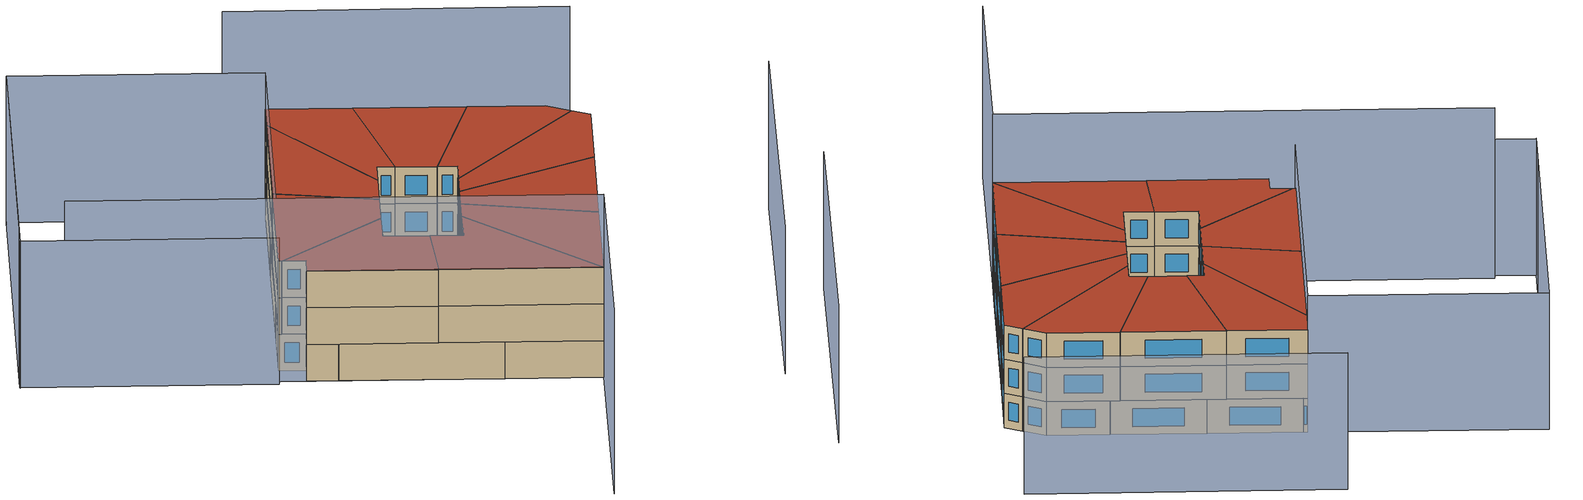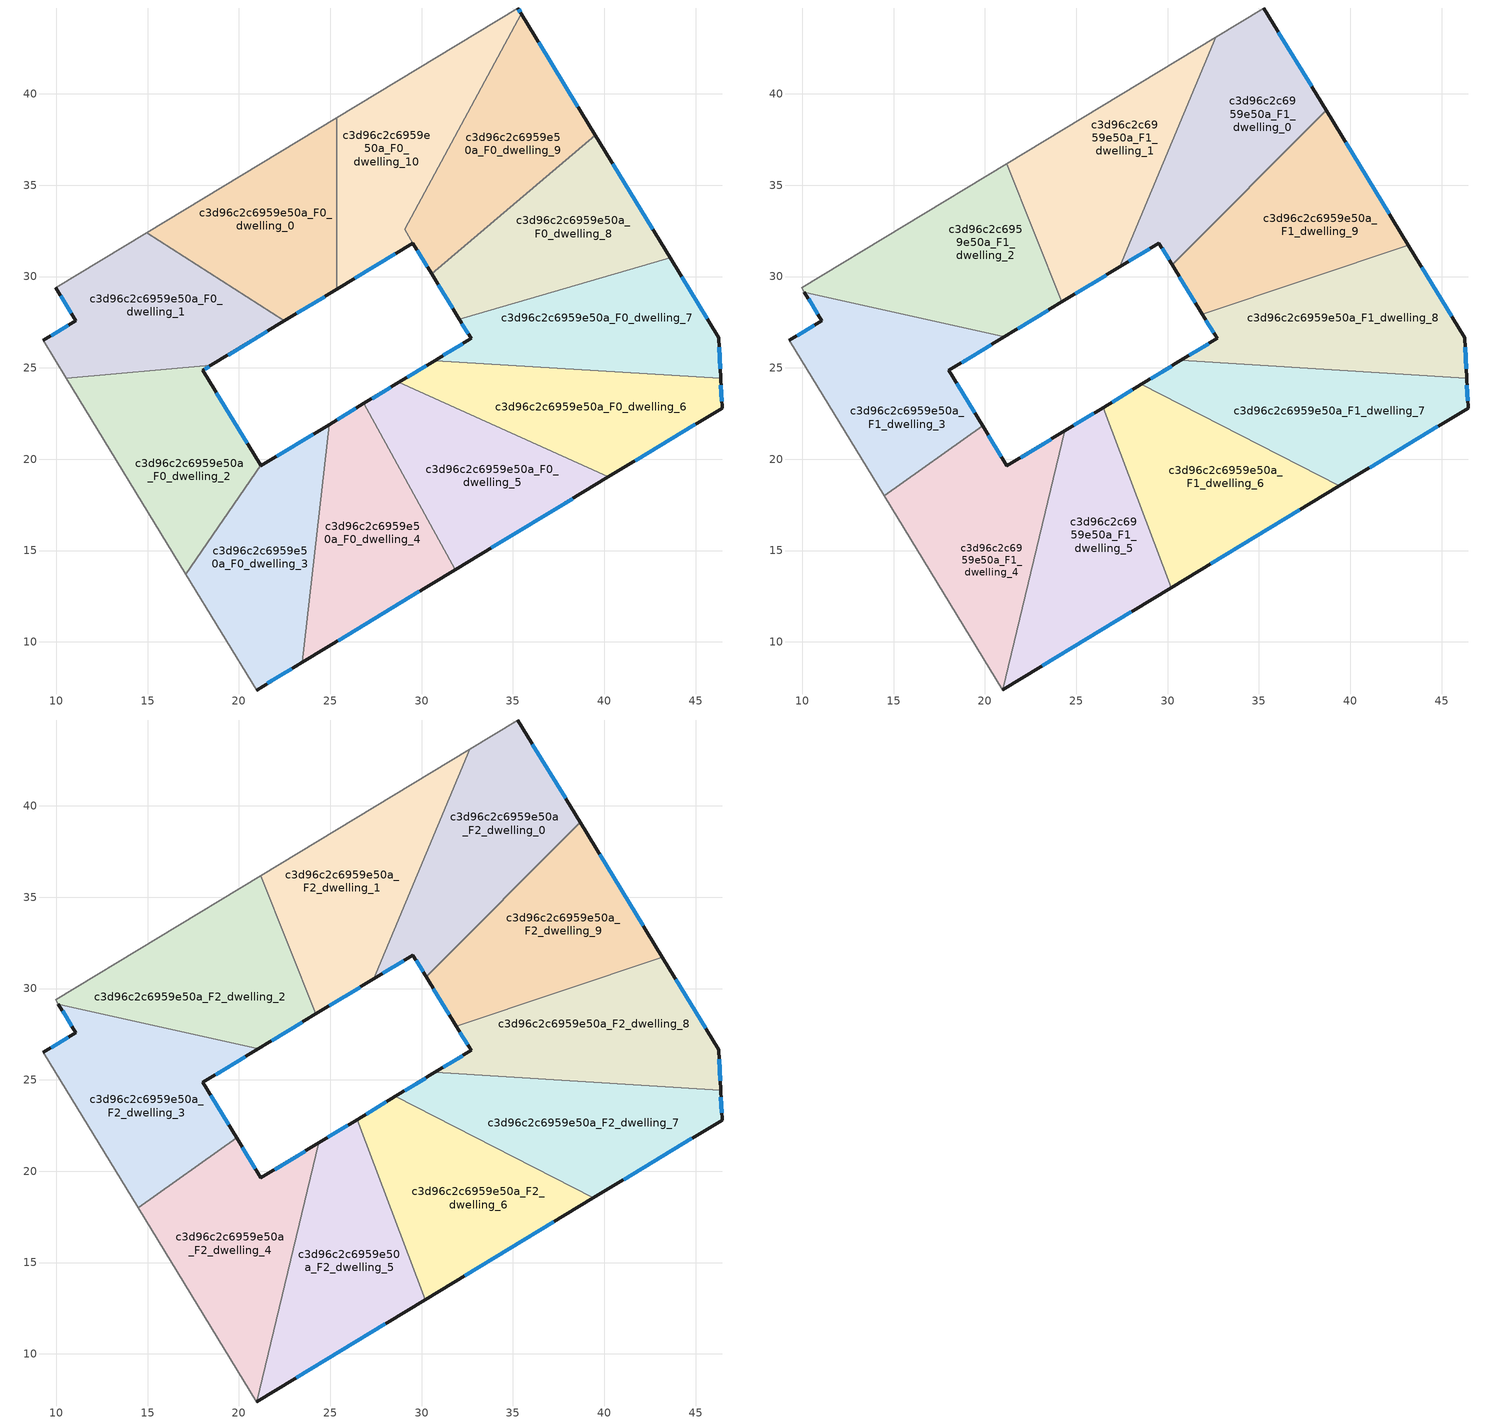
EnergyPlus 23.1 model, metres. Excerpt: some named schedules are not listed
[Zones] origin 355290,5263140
c3d96c2c6959e50a_F0_dwelling_0
 floor ground (EU_floor_Construction): 25.36,38.71 25.36,29.32 22.49,27.58 14.95,32.4 z0
 wall outside (EU_wall_Construction): 22.49,27.58 25.36,29.32 z0:3
 wall to c3d96c2c6959e50a_F0_dwelling_1 (EU_wall_Construction): 14.95,32.4 22.49,27.58 z0:3
 wall adiabatic (EU_wall_Construction): 25.36,38.71 14.95,32.4 z0:3
 wall to c3d96c2c6959e50a_F0_dwelling_10 (EU_wall_Construction): 25.36,29.32 25.36,38.71 z0:3
 window (EU_Window_Construction): 23.17,27.98 24.69,28.91 z0.7:2.3
c3d96c2c6959e50a_F0_dwelling_1
 floor ground (EU_floor_Construction): 22.49,27.58 18.46,25.13 10.55,24.44 9.29,26.5 11.07,27.58 9.97,29.39 14.95,32.4 z0
 wall outside (EU_wall_Construction): 9.97,29.39 11.07,27.58 9.29,26.5 / 18.46,25.13 22.49,27.58 z0:3
 wall adiabatic (EU_wall_Construction): 14.95,32.4 9.97,29.39 / 9.29,26.5 10.55,24.44 z0:3
 wall to c3d96c2c6959e50a_F0_dwelling_2 (EU_wall_Construction): 10.55,24.44 18.46,25.13 z0:3
 window (EU_Window_Construction): 10.23,28.96 10.81,28 / 19.41,25.71 21.55,27 / 10.65,27.33 9.71,26.75 z0.7:2.3
c3d96c2c6959e50a_F0_dwelling_10
 floor ground (EU_floor_Construction): 35.27,44.71 35.46,44.39 29.07,32.58 29.52,31.84 25.36,29.32 25.36,38.71 z0
 wall outside (EU_wall_Construction): 25.36,29.32 29.52,31.84 / 35.46,44.39 35.27,44.71 z0:3
 wall adiabatic (EU_wall_Construction): 35.27,44.71 25.36,38.71 z0:3
 wall to c3d96c2c6959e50a_F0_dwelling_9 (EU_wall_Construction): 29.52,31.84 29.07,32.58 35.45,44.39 z0:3
 window (EU_Window_Construction): 26.34,29.91 28.55,31.25 / 35.41,44.47 35.31,44.63 z0.7:2.3
c3d96c2c6959e50a_F0_dwelling_2
 floor ground (EU_floor_Construction): 18.46,25.13 18.02,24.86 21.18,19.66 17.09,13.71 10.55,24.44 z0
 wall outside (EU_wall_Construction): 21.18,19.66 18.02,24.86 18.46,25.13 z0:3
 wall to c3d96c2c6959e50a_F0_dwelling_3 (EU_wall_Construction): 17.09,13.71 21.18,19.66 z0:3
 wall adiabatic (EU_wall_Construction): 10.55,24.44 17.09,13.71 z0:3
 window (EU_Window_Construction): 18.12,24.93 18.36,25.07 / 20.44,20.88 18.76,23.64 z0.7:2.3
c3d96c2c6959e50a_F0_dwelling_3
 floor ground (EU_floor_Construction): 24.93,21.89 23.47,8.88 20.96,7.36 17.09,13.71 21.18,19.66 21.2,19.63 z0
 wall outside (EU_wall_Construction): 24.93,21.89 21.2,19.63 21.18,19.66 / 20.96,7.36 23.47,8.88 z0:3
 wall to c3d96c2c6959e50a_F0_dwelling_4 (EU_wall_Construction): 23.47,8.88 24.93,21.89 z0:3
 wall adiabatic (EU_wall_Construction): 17.09,13.71 20.96,7.36 z0:3
 window (EU_Window_Construction): 24.05,21.36 22.08,20.17 / 21.55,7.72 22.88,8.53 z0.7:2.3
c3d96c2c6959e50a_F0_dwelling_4
 floor ground (EU_floor_Construction): 26.84,23.05 31.85,13.96 23.47,8.88 24.93,21.89 z0
 wall outside (EU_wall_Construction): 26.84,23.05 24.93,21.89 / 23.47,8.88 31.85,13.96 z0:3
 wall to c3d96c2c6959e50a_F0_dwelling_5 (EU_wall_Construction): 31.85,13.96 26.84,23.05 z0:3
 window (EU_Window_Construction): 26.39,22.78 25.38,22.17 / 25.43,10.07 29.88,12.77 z0.7:2.3
c3d96c2c6959e50a_F0_dwelling_5
 floor ground (EU_floor_Construction): 40.23,19.04 31.85,13.96 26.84,23.05 28.75,24.21 z0
 wall outside (EU_wall_Construction): 28.75,24.21 26.84,23.05 / 31.85,13.96 40.23,19.04 z0:3
 wall to c3d96c2c6959e50a_F0_dwelling_6 (EU_wall_Construction): 40.23,19.04 28.75,24.21 z0:3
 window (EU_Window_Construction): 28.3,23.94 27.29,23.32 / 33.82,15.15 38.26,17.84 z0.7:2.3
 ceiling adiabatic (EU_roof_Construction): 40.23,19.04 28.75,24.21 26.84,23.05 28.56,24.1 39.41,18.54 z3
c3d96c2c6959e50a_F0_dwelling_6
 floor ground (EU_floor_Construction): 46.37,24.44 46.45,22.8 40.23,19.04 28.75,24.21 30.72,25.41 z0
 wall outside (EU_wall_Construction): 30.72,25.41 28.75,24.21 / 40.23,19.04 46.45,22.8 46.37,24.44 z0:3
 wall to c3d96c2c6959e50a_F0_dwelling_7 (EU_wall_Construction): 46.37,24.44 30.72,25.41 z0:3
 window (EU_Window_Construction): 30.26,25.12 29.21,24.49 / 46.43,23.19 46.39,24.05 / 41.69,19.92 44.99,21.92 z0.7:2.3
 ceiling adiabatic (EU_roof_Construction): 46.45,22.8 46.37,24.44 30.72,25.41 28.75,24.21 40.23,19.04 z3
c3d96c2c6959e50a_F0_dwelling_7
 floor ground (EU_floor_Construction): 43.6,31.03 46.27,26.65 46.37,24.44 30.72,25.41 32.71,26.61 32.06,27.68 z0
 wall outside (EU_wall_Construction): 32.06,27.68 32.71,26.61 30.72,25.41 / 46.37,24.44 46.27,26.65 43.6,31.03 z0:3
 wall to c3d96c2c6959e50a_F0_dwelling_8 (EU_wall_Construction): 43.6,31.03 32.06,27.68 z0:3
 window (EU_Window_Construction): 32.24,26.33 31.19,25.69 / 32.21,27.43 32.56,26.86 / 45.65,27.68 44.23,30 / 46.35,24.96 46.3,26.13 z0.7:2.3
 ceiling adiabatic (EU_roof_Construction): 46.37,24.44 46.37,24.45 30.72,25.41 z3
c3d96c2c6959e50a_F0_dwelling_8
 floor ground (EU_floor_Construction): 39.51,37.75 43.6,31.03 32.06,27.68 30.55,30.14 z0
 wall outside (EU_wall_Construction): 30.55,30.14 32.06,27.68 / 43.6,31.03 39.51,37.75 z0:3
 wall to c3d96c2c6959e50a_F0_dwelling_9 (EU_wall_Construction): 39.51,37.75 30.55,30.14 z0:3
 window (EU_Window_Construction): 30.91,29.57 31.7,28.26 / 42.64,32.6 40.47,36.17 z0.7:2.3
c3d96c2c6959e50a_F0_dwelling_9
 floor ground (EU_floor_Construction): 35.46,44.39 39.51,37.75 30.55,30.14 29.07,32.58 z0
 wall outside (EU_wall_Construction): 39.51,37.75 35.46,44.39 / 29.52,31.84 30.55,30.14 z0:3
 window (EU_Window_Construction): 38.56,39.31 36.41,42.83 / 29.76,31.44 30.31,30.54 z0.7:2.3
c3d96c2c6959e50a_F1_dwelling_0
 floor to c3d96c2c6959e50a_F0_dwelling_9 (EU_floor_Construction): 35.46,44.39 38.68,39.1 30.25,30.64 29.07,32.58 z3
 floor to c3d96c2c6959e50a_F0_dwelling_10 (EU_floor_Construction): 35.27,44.71 35.46,44.39 29.07,32.58 29.52,31.84 27.37,30.53 32.64,43.11 z3
 wall outside (EU_wall_Construction): 27.37,30.53 29.52,31.84 30.25,30.64 / 38.68,39.1 35.27,44.71 z3:6
 wall to c3d96c2c6959e50a_F1_dwelling_9 (EU_wall_Construction): 30.25,30.64 38.68,39.1 z3:6
 wall to c3d96c2c6959e50a_F1_dwelling_1 (EU_wall_Construction): 32.64,43.11 27.37,30.53 z3:6
 wall adiabatic (EU_wall_Construction): 35.27,44.71 32.64,43.11 z3:6
 window (EU_Window_Construction): 29.69,31.56 30.08,30.92 / 27.88,30.84 29.02,31.53 / 37.88,40.42 36.07,43.39 z3.7:5.3
c3d96c2c6959e50a_F1_dwelling_1
 floor to c3d96c2c6959e50a_F0_dwelling_10 (EU_floor_Construction): 32.64,43.11 27.37,30.53 25.36,29.32 25.36,38.71 z3
 floor to c3d96c2c6959e50a_F0_dwelling_0 (EU_floor_Construction): 25.36,38.71 25.36,29.32 24.21,28.62 21.18,36.17 z3
 wall outside (EU_wall_Construction): 24.21,28.62 27.37,30.53 z3:6
 wall to c3d96c2c6959e50a_F1_dwelling_2 (EU_wall_Construction): 21.18,36.17 24.21,28.62 z3:6
 wall adiabatic (EU_wall_Construction): 32.64,43.11 21.18,36.17 z3:6
 window (EU_Window_Construction): 24.95,29.07 26.63,30.08 z3.7:5.3
c3d96c2c6959e50a_F1_dwelling_2
 floor to c3d96c2c6959e50a_F0_dwelling_0 (EU_floor_Construction): 21.18,36.17 24.21,28.62 22.49,27.58 14.95,32.4 z3
 floor to c3d96c2c6959e50a_F0_dwelling_1 (EU_floor_Construction): 22.49,27.58 21.05,26.7 10.12,29.14 9.97,29.39 14.95,32.4 z3
 wall outside (EU_wall_Construction): 21.05,26.7 24.21,28.62 z3:6
 wall to c3d96c2c6959e50a_F1_dwelling_3 (EU_wall_Construction): 10.12,29.14 21.05,26.7 z3:6
 wall adiabatic (EU_wall_Construction): 21.18,36.17 9.97,29.39 10.12,29.14 z3:6
 window (EU_Window_Construction): 21.79,27.15 23.47,28.17 z3.7:5.3
c3d96c2c6959e50a_F1_dwelling_3
 floor to c3d96c2c6959e50a_F0_dwelling_1 (EU_floor_Construction): 21.05,26.7 18.46,25.13 10.55,24.44 9.29,26.5 11.07,27.58 10.12,29.14 z3
 floor to c3d96c2c6959e50a_F0_dwelling_2 (EU_floor_Construction): 18.46,25.13 18.02,24.86 19.87,21.82 14.48,17.99 10.55,24.44 z3
 wall outside (EU_wall_Construction): 10.12,29.14 11.07,27.58 9.29,26.5 / 19.87,21.82 18.02,24.86 21.05,26.7 z3:6
 wall to c3d96c2c6959e50a_F1_dwelling_4 (EU_wall_Construction): 14.48,17.99 19.87,21.82 z3:6
 wall adiabatic (EU_wall_Construction): 9.29,26.5 14.48,17.99 z3:6
 window (EU_Window_Construction): 10.34,28.78 10.85,27.95 / 18.73,25.29 20.34,26.27 / 19.43,22.54 18.45,24.15 / 10.65,27.33 9.71,26.75 z3.7:5.3
c3d96c2c6959e50a_F1_dwelling_4
 floor to c3d96c2c6959e50a_F0_dwelling_2 (EU_floor_Construction): 19.87,21.82 21.18,19.66 17.09,13.71 14.48,17.99 z3
 floor to c3d96c2c6959e50a_F0_dwelling_3 (EU_floor_Construction): 24.36,21.55 20.96,7.36 17.09,13.71 21.18,19.66 21.2,19.63 z3
 wall outside (EU_wall_Construction): 24.36,21.55 21.2,19.63 19.87,21.82 z3:6
 wall to c3d96c2c6959e50a_F1_dwelling_5 (EU_wall_Construction): 20.97,7.37 24.36,21.55 z3:6
 wall adiabatic (EU_wall_Construction): 14.48,17.99 20.96,7.36 z3:6
 window (EU_Window_Construction): 20.89,20.15 20.18,21.31 / 23.62,21.1 21.94,20.08 z3.7:5.3
c3d96c2c6959e50a_F1_dwelling_5
 floor to c3d96c2c6959e50a_F0_dwelling_4 (EU_floor_Construction): 26.46,22.82 30.19,12.95 23.47,8.88 24.93,21.89 z3
 floor to c3d96c2c6959e50a_F0_dwelling_3 (EU_floor_Construction): 24.93,21.89 23.47,8.88 20.97,7.37 24.36,21.55 z3
 wall outside (EU_wall_Construction): 26.46,22.82 24.36,21.55 / 20.97,7.37 30.19,12.95 z3:6
 wall to c3d96c2c6959e50a_F1_dwelling_6 (EU_wall_Construction): 30.19,12.95 26.46,22.82 z3:6
 window (EU_Window_Construction): 25.97,22.52 24.85,21.85 / 23.13,8.68 28.02,11.64 z3.7:5.3
c3d96c2c6959e50a_F1_dwelling_6
 floor to c3d96c2c6959e50a_F0_dwelling_4 (EU_floor_Construction): 26.84,23.05 31.85,13.96 30.19,12.95 26.46,22.82 z3
 floor to c3d96c2c6959e50a_F0_dwelling_5 (EU_floor_Construction): 39.41,18.54 31.85,13.96 26.84,23.05 28.56,24.1 z3
 wall outside (EU_wall_Construction): 28.56,24.1 26.46,22.82 / 30.19,12.95 39.41,18.54 z3:6
 wall to c3d96c2c6959e50a_F1_dwelling_7 (EU_wall_Construction): 39.41,18.54 28.56,24.1 z3:6
 window (EU_Window_Construction): 28.07,23.8 26.96,23.12 / 32.35,14.26 37.24,17.23 z3.7:5.3
c3d96c2c6959e50a_F1_dwelling_7
 floor adiabatic (EU_floor_Construction): 46.37,24.45 46.45,22.8 39.41,18.54 28.56,24.1 30.72,25.41 z3
 wall outside (EU_wall_Construction): 30.72,25.41 28.56,24.1 / 39.41,18.54 46.45,22.8 46.37,24.45 z3:6
 wall to c3d96c2c6959e50a_F1_dwelling_8 (EU_wall_Construction): 46.37,24.45 30.72,25.41 z3:6
 window (EU_Window_Construction): 30.22,25.1 29.07,24.4 / 46.43,23.19 46.39,24.06 / 41.06,19.54 44.79,21.8 z3.7:5.3
c3d96c2c6959e50a_F1_dwelling_8
 floor to c3d96c2c6959e50a_F0_dwelling_7 (EU_floor_Construction): 43.6,31.03 46.27,26.65 46.37,24.45 30.72,25.41 32.71,26.61 32.06,27.68 z3
 floor to c3d96c2c6959e50a_F0_dwelling_8 (EU_floor_Construction): 43.19,31.71 43.6,31.03 32.06,27.68 31.9,27.93 z3
 wall outside (EU_wall_Construction): 31.9,27.93 32.71,26.61 30.72,25.41 / 46.37,24.45 46.27,26.65 43.19,31.71 z3:6
 wall to c3d96c2c6959e50a_F1_dwelling_9 (EU_wall_Construction): 43.19,31.71 31.9,27.93 z3:6
 window (EU_Window_Construction): 32.24,26.33 31.19,25.69 / 32.09,27.62 32.52,26.92 / 45.55,27.84 43.91,30.52 / 46.35,24.97 46.3,26.14 z3.7:5.3
c3d96c2c6959e50a_F1_dwelling_9
 floor to c3d96c2c6959e50a_F0_dwelling_8 (EU_floor_Construction): 39.51,37.75 43.19,31.71 31.9,27.93 30.55,30.14 z3
 floor to c3d96c2c6959e50a_F0_dwelling_9 (EU_floor_Construction): 38.68,39.1 39.51,37.75 30.55,30.14 30.25,30.64 z3
 wall outside (EU_wall_Construction): 30.25,30.64 31.9,27.93 / 43.19,31.71 38.68,39.1 z3:6
 window (EU_Window_Construction): 30.64,30 31.52,28.57 / 42.13,33.45 39.74,37.37 z3.7:5.3
c3d96c2c6959e50a_F2_dwelling_0
 floor to c3d96c2c6959e50a_F1_dwelling_0 (EU_floor_Construction): 35.27,44.71 38.68,39.1 30.25,30.64 29.52,31.84 27.37,30.53 32.64,43.11 z6
 wall outside (EU_wall_Construction): 27.37,30.53 29.52,31.84 30.25,30.64 / 38.68,39.1 35.27,44.71 z6:9
 wall to c3d96c2c6959e50a_F2_dwelling_9 (EU_wall_Construction): 30.25,30.64 38.68,39.1 z6:9
 wall to c3d96c2c6959e50a_F2_dwelling_1 (EU_wall_Construction): 32.64,43.11 27.37,30.53 z6:9
 wall adiabatic (EU_wall_Construction): 35.27,44.71 32.64,43.11 z6:9
 window (EU_Window_Construction): 29.69,31.56 30.08,30.92 / 27.88,30.84 29.02,31.53 / 37.88,40.42 36.07,43.39 z6.7:8.3
 roof outside (EU_roof_Construction): 30.25,30.64 38.68,39.1 35.27,44.71 32.64,43.11 27.37,30.53 29.52,31.84 z9
c3d96c2c6959e50a_F2_dwelling_1
 floor to c3d96c2c6959e50a_F1_dwelling_1 (EU_floor_Construction): 32.64,43.11 27.37,30.53 24.21,28.62 21.18,36.17 z6
 wall outside (EU_wall_Construction): 24.21,28.62 27.37,30.53 z6:9
 wall to c3d96c2c6959e50a_F2_dwelling_2 (EU_wall_Construction): 21.18,36.17 24.21,28.62 z6:9
 wall adiabatic (EU_wall_Construction): 32.64,43.11 21.18,36.17 z6:9
 window (EU_Window_Construction): 24.95,29.07 26.63,30.08 z6.7:8.3
 roof outside (EU_roof_Construction): 27.37,30.53 32.64,43.11 21.18,36.17 24.21,28.62 z9
c3d96c2c6959e50a_F2_dwelling_2
 floor to c3d96c2c6959e50a_F1_dwelling_2 (EU_floor_Construction): 21.18,36.17 24.21,28.62 21.05,26.7 10.12,29.14 9.97,29.39 z6
 wall outside (EU_wall_Construction): 21.05,26.7 24.21,28.62 z6:9
 wall to c3d96c2c6959e50a_F2_dwelling_3 (EU_wall_Construction): 10.12,29.14 21.05,26.7 z6:9
 wall adiabatic (EU_wall_Construction): 21.18,36.17 9.97,29.39 10.12,29.14 z6:9
 window (EU_Window_Construction): 21.79,27.15 23.47,28.17 z6.7:8.3
 roof outside (EU_roof_Construction): 24.21,28.62 21.18,36.17 9.97,29.39 10.12,29.14 21.05,26.7 z9
c3d96c2c6959e50a_F2_dwelling_3
 floor to c3d96c2c6959e50a_F1_dwelling_3 (EU_floor_Construction): 21.05,26.7 18.02,24.86 19.87,21.82 14.48,17.99 9.29,26.5 11.07,27.58 10.12,29.14 z6
 wall outside (EU_wall_Construction): 10.12,29.14 11.07,27.58 9.29,26.5 / 19.87,21.82 18.02,24.86 21.05,26.7 z6:9
 wall to c3d96c2c6959e50a_F2_dwelling_4 (EU_wall_Construction): 14.48,17.99 19.87,21.82 z6:9
 wall adiabatic (EU_wall_Construction): 9.29,26.5 14.48,17.99 z6:9
 window (EU_Window_Construction): 10.34,28.78 10.85,27.95 / 18.73,25.29 20.34,26.27 / 19.43,22.54 18.45,24.15 / 10.65,27.33 9.71,26.75 z6.7:8.3
 roof outside (EU_roof_Construction): 19.87,21.82 18.02,24.86 21.05,26.7 10.12,29.14 11.07,27.58 9.29,26.5 14.48,17.99 z9
c3d96c2c6959e50a_F2_dwelling_4
 floor to c3d96c2c6959e50a_F1_dwelling_4 (EU_floor_Construction): 24.36,21.55 20.96,7.36 14.48,17.99 19.87,21.82 21.2,19.63 z6
 wall outside (EU_wall_Construction): 24.36,21.55 21.2,19.63 19.87,21.82 z6:9
 wall to c3d96c2c6959e50a_F2_dwelling_5 (EU_wall_Construction): 20.97,7.37 24.36,21.55 z6:9
 wall adiabatic (EU_wall_Construction): 14.48,17.99 20.96,7.36 z6:9
 window (EU_Window_Construction): 20.89,20.15 20.18,21.31 / 23.62,21.1 21.94,20.08 z6.7:8.3
 roof outside (EU_roof_Construction): 20.96,7.36 24.36,21.55 21.2,19.63 19.87,21.82 14.48,17.99 z9
c3d96c2c6959e50a_F2_dwelling_5
 floor to c3d96c2c6959e50a_F1_dwelling_5 (EU_floor_Construction): 26.46,22.82 30.19,12.95 20.97,7.37 24.36,21.55 z6
 wall outside (EU_wall_Construction): 26.46,22.82 24.36,21.55 / 20.97,7.37 30.19,12.95 z6:9
 wall to c3d96c2c6959e50a_F2_dwelling_6 (EU_wall_Construction): 30.19,12.95 26.46,22.82 z6:9
 window (EU_Window_Construction): 25.97,22.52 24.85,21.85 / 23.13,8.68 28.02,11.64 z6.7:8.3
 roof outside (EU_roof_Construction): 30.19,12.95 26.46,22.82 24.36,21.55 20.97,7.37 z9
c3d96c2c6959e50a_F2_dwelling_6
 floor to c3d96c2c6959e50a_F1_dwelling_6 (EU_floor_Construction): 39.41,18.54 30.19,12.95 26.46,22.82 28.56,24.1 z6
 wall outside (EU_wall_Construction): 28.56,24.1 26.46,22.82 / 30.19,12.95 39.41,18.54 z6:9
 wall to c3d96c2c6959e50a_F2_dwelling_7 (EU_wall_Construction): 39.41,18.54 28.56,24.1 z6:9
 window (EU_Window_Construction): 28.07,23.8 26.96,23.12 / 32.35,14.26 37.24,17.23 z6.7:8.3
 roof outside (EU_roof_Construction): 39.41,18.54 28.56,24.1 26.46,22.82 30.19,12.95 z9
c3d96c2c6959e50a_F2_dwelling_7
 floor to c3d96c2c6959e50a_F1_dwelling_7 (EU_floor_Construction): 46.37,24.45 46.45,22.8 39.41,18.54 28.56,24.1 30.72,25.41 z6
 wall outside (EU_wall_Construction): 30.72,25.41 28.56,24.1 / 39.41,18.54 46.45,22.8 46.37,24.45 z6:9
 wall to c3d96c2c6959e50a_F2_dwelling_8 (EU_wall_Construction): 46.37,24.45 30.72,25.41 z6:9
 window (EU_Window_Construction): 30.22,25.1 29.07,24.4 / 46.43,23.19 46.39,24.06 / 41.06,19.54 44.79,21.8 z6.7:8.3
 roof outside (EU_roof_Construction): 46.45,22.8 46.37,24.45 30.72,25.41 28.56,24.1 39.41,18.54 z9
c3d96c2c6959e50a_F2_dwelling_8
 floor to c3d96c2c6959e50a_F1_dwelling_8 (EU_floor_Construction): 43.19,31.71 46.27,26.65 46.37,24.45 30.72,25.41 32.71,26.61 31.9,27.93 z6
 wall outside (EU_wall_Construction): 31.9,27.93 32.71,26.61 30.72,25.41 / 46.37,24.45 46.27,26.65 43.19,31.71 z6:9
 wall to c3d96c2c6959e50a_F2_dwelling_9 (EU_wall_Construction): 43.19,31.71 31.9,27.93 z6:9
 window (EU_Window_Construction): 32.24,26.33 31.19,25.69 / 32.09,27.62 32.52,26.92 / 45.55,27.84 43.91,30.52 / 46.35,24.97 46.3,26.14 z6.7:8.3
 roof outside (EU_roof_Construction): 46.37,24.45 46.27,26.65 43.19,31.71 31.9,27.93 32.71,26.61 30.72,25.41 z9
c3d96c2c6959e50a_F2_dwelling_9
 floor to c3d96c2c6959e50a_F1_dwelling_9 (EU_floor_Construction): 38.68,39.1 43.19,31.71 31.9,27.93 30.25,30.64 z6
 wall outside (EU_wall_Construction): 30.25,30.64 31.9,27.93 / 43.19,31.71 38.68,39.1 z6:9
 window (EU_Window_Construction): 30.64,30 31.52,28.57 / 42.13,33.45 39.74,37.37 z6.7:8.3
 roof outside (EU_roof_Construction): 43.19,31.71 38.68,39.1 30.25,30.64 31.9,27.93 z9
shading: 28.26,-4.25 55.82,12.65 / 57.78,31.01 44.03,53.37 / 25.07,61.44 -2.5,44.73 / -2.43,44.77 25.1,61.47 / 25.1,61.47 35.27,44.71 / 35.27,44.71 7.74,28.02 / 7.74,28.02 -2.43,44.77 z0:12; -0.22,42.12 20.96,7.37 / 20.96,7.37 1.6,-4.44 z0:15
[Building]
EU S2 Campaign: North Axis=0; Terrain=City; Solar Distribution=FullExterior
[Site:Location]
Budapest.Ferenc.Liszt.Intl.AP: Latitude=47.437; Longitude=19.256; Time Zone=1; Elevation=185
[SizingPeriod:WeatherFileDays]
AnnualSizingPeriod: Begin Month=1; Begin Day of Month=1; End Month=12; End Day of Month=31; Day of Week for Start Day=Monday; Use Weather File Daylight Saving Period=No; Use Weather File Rain and Snow Indicators=No
[MATERIAL]
EU_InternalMass_Material: Roughness=MediumRough; Thickness=0.1; Conductivity=1; Density=1800; Specific Heat=900; Thermal Absorptance=0.9; Solar Absorptance=0.7; Visible Absorptance=0.7
[MATERIAL:NOMASS] Roughness=MediumRough; Thermal Absorptance=0.9; Solar Absorptance=0.7; Visible Absorptance=0.7
Name | Thermal Resistance
EU_wall_NoMass | 0.832559
EU_roof_NoMass | 1.39638
EU_floor_NoMass | 0.872794
[WINDOWMATERIAL:SIMPLEGLAZINGSYSTEM]
EU_Window_SimpleGlazing: UFactor=2.79869; Solar Heat Gain Coefficient=0.75; Visible Transmittance=0.75
[CONSTRUCTION]
EU_wall_Construction: EU_wall_NoMass
EU_roof_Construction: EU_roof_NoMass
EU_floor_Construction: EU_floor_NoMass
EU_Window_Construction: EU_Window_SimpleGlazing
EU_InternalMass_Construction: EU_InternalMass_Material
[ZONE] Type=1; Multiplier=1; Ceiling Height=autocalculate; Floor Area=autocalculate; Part of Total Floor Area=Yes
Name | Volume
c3d96c2c6959e50a_F0_dwelling_0 | 187.234
c3d96c2c6959e50a_F1_dwelling_0; c3d96c2c6959e50a_F2_dwelling_0 | 205.964
c3d96c2c6959e50a_F0_dwelling_1 | 187.236
c3d96c2c6959e50a_F1_dwelling_1; c3d96c2c6959e50a_F2_dwelling_1 | 205.954
c3d96c2c6959e50a_F0_dwelling_10 | 189.221
c3d96c2c6959e50a_F0_dwelling_2 | 187.232
c3d96c2c6959e50a_F1_dwelling_2; c3d96c2c6959e50a_F2_dwelling_2; c3d96c2c6959e50a_F1_dwelling_6; c3d96c2c6959e50a_F2_dwelling_6; c3d96c2c6959e50a_F1_dwelling_9; c3d96c2c6959e50a_F2_dwelling_9 | 205.958
c3d96c2c6959e50a_F0_dwelling_3 | 187.225
c3d96c2c6959e50a_F1_dwelling_3; c3d96c2c6959e50a_F2_dwelling_3 | 205.949
c3d96c2c6959e50a_F0_dwelling_4 | 187.228
c3d96c2c6959e50a_F1_dwelling_4; c3d96c2c6959e50a_F2_dwelling_4 | 205.88
c3d96c2c6959e50a_F0_dwelling_5 | 187.239
c3d96c2c6959e50a_F1_dwelling_5; c3d96c2c6959e50a_F2_dwelling_5 | 205.931
c3d96c2c6959e50a_F0_dwelling_6 | 187.245
c3d96c2c6959e50a_F0_dwelling_7 | 187.237
c3d96c2c6959e50a_F1_dwelling_7; c3d96c2c6959e50a_F2_dwelling_7 | 205.953
c3d96c2c6959e50a_F0_dwelling_8 | 187.222
c3d96c2c6959e50a_F1_dwelling_8; c3d96c2c6959e50a_F2_dwelling_8 | 205.989
c3d96c2c6959e50a_F0_dwelling_9 | 185.171
[INTERNALMASS] Construction=EU_InternalMass_Construction
Name | Zone or ZoneList | Surface Area
c3d96c2c6959e50a_F0_dwelling_0_EU_InternalMass | c3d96c2c6959e50a_F0_dwelling_0 | 62.4114
c3d96c2c6959e50a_F0_dwelling_1_EU_InternalMass | c3d96c2c6959e50a_F0_dwelling_1 | 62.412
c3d96c2c6959e50a_F0_dwelling_2_EU_InternalMass | c3d96c2c6959e50a_F0_dwelling_2 | 62.4109
c3d96c2c6959e50a_F0_dwelling_3_EU_InternalMass | c3d96c2c6959e50a_F0_dwelling_3 | 62.408
c3d96c2c6959e50a_F0_dwelling_4_EU_InternalMass | c3d96c2c6959e50a_F0_dwelling_4 | 62.4095
c3d96c2c6959e50a_F0_dwelling_5_EU_InternalMass | c3d96c2c6959e50a_F0_dwelling_5 | 62.4128
c3d96c2c6959e50a_F0_dwelling_6_EU_InternalMass | c3d96c2c6959e50a_F0_dwelling_6 | 62.4148
c3d96c2c6959e50a_F0_dwelling_7_EU_InternalMass | c3d96c2c6959e50a_F0_dwelling_7 | 62.4126
c3d96c2c6959e50a_F0_dwelling_8_EU_InternalMass | c3d96c2c6959e50a_F0_dwelling_8 | 62.4074
c3d96c2c6959e50a_F0_dwelling_9_EU_InternalMass | c3d96c2c6959e50a_F0_dwelling_9 | 61.7531
c3d96c2c6959e50a_F0_dwelling_10_EU_InternalMass | c3d96c2c6959e50a_F0_dwelling_10 | 63.0737
c3d96c2c6959e50a_F1_dwelling_0_EU_InternalMass | c3d96c2c6959e50a_F1_dwelling_0 | 68.6546
c3d96c2c6959e50a_F1_dwelling_1_EU_InternalMass | c3d96c2c6959e50a_F1_dwelling_1 | 68.6511
c3d96c2c6959e50a_F1_dwelling_2_EU_InternalMass | c3d96c2c6959e50a_F1_dwelling_2 | 68.6528
c3d96c2c6959e50a_F1_dwelling_3_EU_InternalMass | c3d96c2c6959e50a_F1_dwelling_3 | 68.6499
c3d96c2c6959e50a_F1_dwelling_4_EU_InternalMass | c3d96c2c6959e50a_F1_dwelling_4 | 68.6696
c3d96c2c6959e50a_F1_dwelling_5_EU_InternalMass | c3d96c2c6959e50a_F1_dwelling_5 | 68.6436
c3d96c2c6959e50a_F1_dwelling_6_EU_InternalMass | c3d96c2c6959e50a_F1_dwelling_6 | 68.6527
c3d96c2c6959e50a_F1_dwelling_7_EU_InternalMass | c3d96c2c6959e50a_F1_dwelling_7 | 68.6508
c3d96c2c6959e50a_F1_dwelling_8_EU_InternalMass | c3d96c2c6959e50a_F1_dwelling_8 | 68.6628
c3d96c2c6959e50a_F1_dwelling_9_EU_InternalMass | c3d96c2c6959e50a_F1_dwelling_9 | 68.6528
c3d96c2c6959e50a_F2_dwelling_0_EU_InternalMass | c3d96c2c6959e50a_F2_dwelling_0 | 68.6546
c3d96c2c6959e50a_F2_dwelling_1_EU_InternalMass | c3d96c2c6959e50a_F2_dwelling_1 | 68.6511
c3d96c2c6959e50a_F2_dwelling_2_EU_InternalMass | c3d96c2c6959e50a_F2_dwelling_2 | 68.6528
c3d96c2c6959e50a_F2_dwelling_3_EU_InternalMass | c3d96c2c6959e50a_F2_dwelling_3 | 68.6499
c3d96c2c6959e50a_F2_dwelling_4_EU_InternalMass | c3d96c2c6959e50a_F2_dwelling_4 | 68.6696
c3d96c2c6959e50a_F2_dwelling_5_EU_InternalMass | c3d96c2c6959e50a_F2_dwelling_5 | 68.6436
c3d96c2c6959e50a_F2_dwelling_6_EU_InternalMass | c3d96c2c6959e50a_F2_dwelling_6 | 68.6527
c3d96c2c6959e50a_F2_dwelling_7_EU_InternalMass | c3d96c2c6959e50a_F2_dwelling_7 | 68.6508
c3d96c2c6959e50a_F2_dwelling_8_EU_InternalMass | c3d96c2c6959e50a_F2_dwelling_8 | 68.6628
c3d96c2c6959e50a_F2_dwelling_9_EU_InternalMass | c3d96c2c6959e50a_F2_dwelling_9 | 68.6528
[OTHEREQUIPMENT] Fuel Type=Electricity; Design Level Calculation Method=Watts/Area; Power per Zone Floor Area=1; Fraction Latent=0; Fraction Radiant=0; Fraction Lost=0; Carbon Dioxide Generation Rate=0; EndUse Subcategory=EU_Step8_InternalGains
Name | Zone or ZoneList or Space or SpaceList | Schedule
EU_Step8_InternalGain_c3d96c2c6959e50a_F0_dwelling_0_f000 | c3d96c2c6959e50a_F0_dwelling_0 | EU_Step8_GainSchedule_c3d96c2c6959e50a_F0_dwelling_0_f000
EU_Step8_InternalGain_c3d96c2c6959e50a_F0_dwelling_1_f000 | c3d96c2c6959e50a_F0_dwelling_1 | EU_Step8_GainSchedule_c3d96c2c6959e50a_F0_dwelling_1_f000
EU_Step8_InternalGain_c3d96c2c6959e50a_F0_dwelling_2_f000 | c3d96c2c6959e50a_F0_dwelling_2 | EU_Step8_GainSchedule_c3d96c2c6959e50a_F0_dwelling_2_f000
EU_Step8_InternalGain_c3d96c2c6959e50a_F0_dwelling_3_f000 | c3d96c2c6959e50a_F0_dwelling_3 | EU_Step8_GainSchedule_c3d96c2c6959e50a_F0_dwelling_3_f000
EU_Step8_InternalGain_c3d96c2c6959e50a_F0_dwelling_4_f000 | c3d96c2c6959e50a_F0_dwelling_4 | EU_Step8_GainSchedule_c3d96c2c6959e50a_F0_dwelling_4_f000
EU_Step8_InternalGain_c3d96c2c6959e50a_F0_dwelling_5_f000 | c3d96c2c6959e50a_F0_dwelling_5 | EU_Step8_GainSchedule_c3d96c2c6959e50a_F0_dwelling_5_f000
EU_Step8_InternalGain_c3d96c2c6959e50a_F0_dwelling_6_f000 | c3d96c2c6959e50a_F0_dwelling_6 | EU_Step8_GainSchedule_c3d96c2c6959e50a_F0_dwelling_6_f000
EU_Step8_InternalGain_c3d96c2c6959e50a_F0_dwelling_7_f000 | c3d96c2c6959e50a_F0_dwelling_7 | EU_Step8_GainSchedule_c3d96c2c6959e50a_F0_dwelling_7_f000
EU_Step8_InternalGain_c3d96c2c6959e50a_F0_dwelling_8_f000 | c3d96c2c6959e50a_F0_dwelling_8 | EU_Step8_GainSchedule_c3d96c2c6959e50a_F0_dwelling_8_f000
EU_Step8_InternalGain_c3d96c2c6959e50a_F0_dwelling_9_f000 | c3d96c2c6959e50a_F0_dwelling_9 | EU_Step8_GainSchedule_c3d96c2c6959e50a_F0_dwelling_9_f000
EU_Step8_InternalGain_c3d96c2c6959e50a_F0_dwelling_10_f000 | c3d96c2c6959e50a_F0_dwelling_10 | EU_Step8_GainSchedule_c3d96c2c6959e50a_F0_dwelling_10_f000
EU_Step8_InternalGain_c3d96c2c6959e50a_F1_dwelling_0_f000 | c3d96c2c6959e50a_F1_dwelling_0 | EU_Step8_GainSchedule_c3d96c2c6959e50a_F1_dwelling_0_f000
EU_Step8_InternalGain_c3d96c2c6959e50a_F1_dwelling_1_f000 | c3d96c2c6959e50a_F1_dwelling_1 | EU_Step8_GainSchedule_c3d96c2c6959e50a_F1_dwelling_1_f000
EU_Step8_InternalGain_c3d96c2c6959e50a_F1_dwelling_2_f000 | c3d96c2c6959e50a_F1_dwelling_2 | EU_Step8_GainSchedule_c3d96c2c6959e50a_F1_dwelling_2_f000
EU_Step8_InternalGain_c3d96c2c6959e50a_F1_dwelling_3_f000 | c3d96c2c6959e50a_F1_dwelling_3 | EU_Step8_GainSchedule_c3d96c2c6959e50a_F1_dwelling_3_f000
EU_Step8_InternalGain_c3d96c2c6959e50a_F1_dwelling_4_f000 | c3d96c2c6959e50a_F1_dwelling_4 | EU_Step8_GainSchedule_c3d96c2c6959e50a_F1_dwelling_4_f000
EU_Step8_InternalGain_c3d96c2c6959e50a_F1_dwelling_5_f000 | c3d96c2c6959e50a_F1_dwelling_5 | EU_Step8_GainSchedule_c3d96c2c6959e50a_F1_dwelling_5_f000
EU_Step8_InternalGain_c3d96c2c6959e50a_F1_dwelling_6_f000 | c3d96c2c6959e50a_F1_dwelling_6 | EU_Step8_GainSchedule_c3d96c2c6959e50a_F1_dwelling_6_f000
EU_Step8_InternalGain_c3d96c2c6959e50a_F1_dwelling_7_f000 | c3d96c2c6959e50a_F1_dwelling_7 | EU_Step8_GainSchedule_c3d96c2c6959e50a_F1_dwelling_7_f000
EU_Step8_InternalGain_c3d96c2c6959e50a_F1_dwelling_8_f000 | c3d96c2c6959e50a_F1_dwelling_8 | EU_Step8_GainSchedule_c3d96c2c6959e50a_F1_dwelling_8_f000
EU_Step8_InternalGain_c3d96c2c6959e50a_F1_dwelling_9_f000 | c3d96c2c6959e50a_F1_dwelling_9 | EU_Step8_GainSchedule_c3d96c2c6959e50a_F1_dwelling_9_f000
EU_Step8_InternalGain_c3d96c2c6959e50a_F2_dwelling_0_f000 | c3d96c2c6959e50a_F2_dwelling_0 | EU_Step8_GainSchedule_c3d96c2c6959e50a_F2_dwelling_0_f000
EU_Step8_InternalGain_c3d96c2c6959e50a_F2_dwelling_1_f000 | c3d96c2c6959e50a_F2_dwelling_1 | EU_Step8_GainSchedule_c3d96c2c6959e50a_F2_dwelling_1_f000
EU_Step8_InternalGain_c3d96c2c6959e50a_F2_dwelling_2_f000 | c3d96c2c6959e50a_F2_dwelling_2 | EU_Step8_GainSchedule_c3d96c2c6959e50a_F2_dwelling_2_f000
EU_Step8_InternalGain_c3d96c2c6959e50a_F2_dwelling_3_f000 | c3d96c2c6959e50a_F2_dwelling_3 | EU_Step8_GainSchedule_c3d96c2c6959e50a_F2_dwelling_3_f000
EU_Step8_InternalGain_c3d96c2c6959e50a_F2_dwelling_4_f000 | c3d96c2c6959e50a_F2_dwelling_4 | EU_Step8_GainSchedule_c3d96c2c6959e50a_F2_dwelling_4_f000
EU_Step8_InternalGain_c3d96c2c6959e50a_F2_dwelling_5_f000 | c3d96c2c6959e50a_F2_dwelling_5 | EU_Step8_GainSchedule_c3d96c2c6959e50a_F2_dwelling_5_f000
EU_Step8_InternalGain_c3d96c2c6959e50a_F2_dwelling_6_f000 | c3d96c2c6959e50a_F2_dwelling_6 | EU_Step8_GainSchedule_c3d96c2c6959e50a_F2_dwelling_6_f000
EU_Step8_InternalGain_c3d96c2c6959e50a_F2_dwelling_7_f000 | c3d96c2c6959e50a_F2_dwelling_7 | EU_Step8_GainSchedule_c3d96c2c6959e50a_F2_dwelling_7_f000
EU_Step8_InternalGain_c3d96c2c6959e50a_F2_dwelling_8_f000 | c3d96c2c6959e50a_F2_dwelling_8 | EU_Step8_GainSchedule_c3d96c2c6959e50a_F2_dwelling_8_f000
EU_Step8_InternalGain_c3d96c2c6959e50a_F2_dwelling_9_f000 | c3d96c2c6959e50a_F2_dwelling_9 | EU_Step8_GainSchedule_c3d96c2c6959e50a_F2_dwelling_9_f000
[ZONEVENTILATION:DESIGNFLOWRATE] Schedule=EU_AlwaysOn; Design Flow Rate Calculation Method=AirChanges/Hour; Air Changes per Hour=0.475469; Ventilation Type=Natural; Fan Pressure Rise=0; Fan Total Efficiency=1; Constant Term Coefficient=1; Temperature Term Coefficient=0; Velocity Term Coefficient=0; Velocity Squared Term Coefficient=0; Minimum Indoor Temperature=-100; Maximum Indoor Temperature=100; Delta Temperature=-100; Minimum Outdoor Temperature=-100; Maximum Outdoor Temperature=100; Maximum Wind Speed=40
Name | Zone or ZoneList or Space or SpaceList
EU_ConstantAir_c3d96c2c6959e50a_F0_dwelling_0 | c3d96c2c6959e50a_F0_dwelling_0
EU_ConstantAir_c3d96c2c6959e50a_F0_dwelling_1 | c3d96c2c6959e50a_F0_dwelling_1
EU_ConstantAir_c3d96c2c6959e50a_F0_dwelling_2 | c3d96c2c6959e50a_F0_dwelling_2
EU_ConstantAir_c3d96c2c6959e50a_F0_dwelling_3 | c3d96c2c6959e50a_F0_dwelling_3
EU_ConstantAir_c3d96c2c6959e50a_F0_dwelling_4 | c3d96c2c6959e50a_F0_dwelling_4
EU_ConstantAir_c3d96c2c6959e50a_F0_dwelling_5 | c3d96c2c6959e50a_F0_dwelling_5
EU_ConstantAir_c3d96c2c6959e50a_F0_dwelling_6 | c3d96c2c6959e50a_F0_dwelling_6
EU_ConstantAir_c3d96c2c6959e50a_F0_dwelling_7 | c3d96c2c6959e50a_F0_dwelling_7
EU_ConstantAir_c3d96c2c6959e50a_F0_dwelling_8 | c3d96c2c6959e50a_F0_dwelling_8
EU_ConstantAir_c3d96c2c6959e50a_F0_dwelling_9 | c3d96c2c6959e50a_F0_dwelling_9
EU_ConstantAir_c3d96c2c6959e50a_F0_dwelling_10 | c3d96c2c6959e50a_F0_dwelling_10
EU_ConstantAir_c3d96c2c6959e50a_F1_dwelling_0 | c3d96c2c6959e50a_F1_dwelling_0
EU_ConstantAir_c3d96c2c6959e50a_F1_dwelling_1 | c3d96c2c6959e50a_F1_dwelling_1
EU_ConstantAir_c3d96c2c6959e50a_F1_dwelling_2 | c3d96c2c6959e50a_F1_dwelling_2
EU_ConstantAir_c3d96c2c6959e50a_F1_dwelling_3 | c3d96c2c6959e50a_F1_dwelling_3
EU_ConstantAir_c3d96c2c6959e50a_F1_dwelling_4 | c3d96c2c6959e50a_F1_dwelling_4
EU_ConstantAir_c3d96c2c6959e50a_F1_dwelling_5 | c3d96c2c6959e50a_F1_dwelling_5
EU_ConstantAir_c3d96c2c6959e50a_F1_dwelling_6 | c3d96c2c6959e50a_F1_dwelling_6
EU_ConstantAir_c3d96c2c6959e50a_F1_dwelling_7 | c3d96c2c6959e50a_F1_dwelling_7
EU_ConstantAir_c3d96c2c6959e50a_F1_dwelling_8 | c3d96c2c6959e50a_F1_dwelling_8
EU_ConstantAir_c3d96c2c6959e50a_F1_dwelling_9 | c3d96c2c6959e50a_F1_dwelling_9
EU_ConstantAir_c3d96c2c6959e50a_F2_dwelling_0 | c3d96c2c6959e50a_F2_dwelling_0
EU_ConstantAir_c3d96c2c6959e50a_F2_dwelling_1 | c3d96c2c6959e50a_F2_dwelling_1
EU_ConstantAir_c3d96c2c6959e50a_F2_dwelling_2 | c3d96c2c6959e50a_F2_dwelling_2
EU_ConstantAir_c3d96c2c6959e50a_F2_dwelling_3 | c3d96c2c6959e50a_F2_dwelling_3
EU_ConstantAir_c3d96c2c6959e50a_F2_dwelling_4 | c3d96c2c6959e50a_F2_dwelling_4
EU_ConstantAir_c3d96c2c6959e50a_F2_dwelling_5 | c3d96c2c6959e50a_F2_dwelling_5
EU_ConstantAir_c3d96c2c6959e50a_F2_dwelling_6 | c3d96c2c6959e50a_F2_dwelling_6
EU_ConstantAir_c3d96c2c6959e50a_F2_dwelling_7 | c3d96c2c6959e50a_F2_dwelling_7
EU_ConstantAir_c3d96c2c6959e50a_F2_dwelling_8 | c3d96c2c6959e50a_F2_dwelling_8
EU_ConstantAir_c3d96c2c6959e50a_F2_dwelling_9 | c3d96c2c6959e50a_F2_dwelling_9
[HVACTEMPLATE:ZONE:IDEALLOADSAIRSYSTEM] System Availability Schedule=EU_AlwaysOn; Maximum Heating Supply Air Temperature=50; Minimum Cooling Supply Air Temperature=13; Maximum Heating Supply Air Humidity Ratio=0.0156; Minimum Cooling Supply Air Humidity Ratio=0.0077; Heating Limit=NoLimit; Cooling Limit=NoLimit; Heating Availability Schedule=EU_AlwaysOn; Cooling Availability Schedule=EU_CoolingOff; Dehumidification Control Type=ConstantSensibleHeatRatio; Cooling Sensible Heat Ratio=0.7; Dehumidification Setpoint=60; Humidification Control Type=None; Humidification Setpoint=30; Outdoor Air Method=None; Outdoor Air Flow Rate per Person=0.00944; Outdoor Air Flow Rate per Zone Floor Area=0; Outdoor Air Flow Rate per Zone=0; Demand Controlled Ventilation Type=None; Outdoor Air Economizer Type=NoEconomizer; Heat Recovery Type=None; Sensible Heat Recovery Effectiveness=0.7; Latent Heat Recovery Effectiveness=0.65
Name | Template Thermostat
c3d96c2c6959e50a_F0_dwelling_0 | EU_HeatOnly_c3d96c2c6959e50a_F0_dwelling_0
c3d96c2c6959e50a_F0_dwelling_1 | EU_HeatOnly_c3d96c2c6959e50a_F0_dwelling_1
c3d96c2c6959e50a_F0_dwelling_2 | EU_HeatOnly_c3d96c2c6959e50a_F0_dwelling_2
c3d96c2c6959e50a_F0_dwelling_3 | EU_HeatOnly_c3d96c2c6959e50a_F0_dwelling_3
c3d96c2c6959e50a_F0_dwelling_4 | EU_HeatOnly_c3d96c2c6959e50a_F0_dwelling_4
c3d96c2c6959e50a_F0_dwelling_5 | EU_HeatOnly_c3d96c2c6959e50a_F0_dwelling_5
c3d96c2c6959e50a_F0_dwelling_6 | EU_HeatOnly_c3d96c2c6959e50a_F0_dwelling_6
c3d96c2c6959e50a_F0_dwelling_7 | EU_HeatOnly_c3d96c2c6959e50a_F0_dwelling_7
c3d96c2c6959e50a_F0_dwelling_8 | EU_HeatOnly_c3d96c2c6959e50a_F0_dwelling_8
c3d96c2c6959e50a_F0_dwelling_9 | EU_HeatOnly_c3d96c2c6959e50a_F0_dwelling_9
c3d96c2c6959e50a_F0_dwelling_10 | EU_HeatOnly_c3d96c2c6959e50a_F0_dwelling_10
c3d96c2c6959e50a_F1_dwelling_0 | EU_HeatOnly_c3d96c2c6959e50a_F1_dwelling_0
c3d96c2c6959e50a_F1_dwelling_1 | EU_HeatOnly_c3d96c2c6959e50a_F1_dwelling_1
c3d96c2c6959e50a_F1_dwelling_2 | EU_HeatOnly_c3d96c2c6959e50a_F1_dwelling_2
c3d96c2c6959e50a_F1_dwelling_3 | EU_HeatOnly_c3d96c2c6959e50a_F1_dwelling_3
c3d96c2c6959e50a_F1_dwelling_4 | EU_HeatOnly_c3d96c2c6959e50a_F1_dwelling_4
c3d96c2c6959e50a_F1_dwelling_5 | EU_HeatOnly_c3d96c2c6959e50a_F1_dwelling_5
c3d96c2c6959e50a_F1_dwelling_6 | EU_HeatOnly_c3d96c2c6959e50a_F1_dwelling_6
c3d96c2c6959e50a_F1_dwelling_7 | EU_HeatOnly_c3d96c2c6959e50a_F1_dwelling_7
c3d96c2c6959e50a_F1_dwelling_8 | EU_HeatOnly_c3d96c2c6959e50a_F1_dwelling_8
c3d96c2c6959e50a_F1_dwelling_9 | EU_HeatOnly_c3d96c2c6959e50a_F1_dwelling_9
c3d96c2c6959e50a_F2_dwelling_0 | EU_HeatOnly_c3d96c2c6959e50a_F2_dwelling_0
c3d96c2c6959e50a_F2_dwelling_1 | EU_HeatOnly_c3d96c2c6959e50a_F2_dwelling_1
c3d96c2c6959e50a_F2_dwelling_2 | EU_HeatOnly_c3d96c2c6959e50a_F2_dwelling_2
c3d96c2c6959e50a_F2_dwelling_3 | EU_HeatOnly_c3d96c2c6959e50a_F2_dwelling_3
c3d96c2c6959e50a_F2_dwelling_4 | EU_HeatOnly_c3d96c2c6959e50a_F2_dwelling_4
c3d96c2c6959e50a_F2_dwelling_5 | EU_HeatOnly_c3d96c2c6959e50a_F2_dwelling_5
c3d96c2c6959e50a_F2_dwelling_6 | EU_HeatOnly_c3d96c2c6959e50a_F2_dwelling_6
c3d96c2c6959e50a_F2_dwelling_7 | EU_HeatOnly_c3d96c2c6959e50a_F2_dwelling_7
c3d96c2c6959e50a_F2_dwelling_8 | EU_HeatOnly_c3d96c2c6959e50a_F2_dwelling_8
c3d96c2c6959e50a_F2_dwelling_9 | EU_HeatOnly_c3d96c2c6959e50a_F2_dwelling_9
[SIZING:ZONE] Zone Cooling Design Supply Air Temperature Input Method=SupplyAirTemperature; Zone Cooling Design Supply Air Temperature=13; Zone Heating Design Supply Air Temperature Input Method=SupplyAirTemperature; Zone Heating Design Supply Air Temperature=50; Zone Cooling Design Supply Air Humidity Ratio=0.008; Zone Heating Design Supply Air Humidity Ratio=0.008; Cooling Design Air Flow Method=DesignDay; Cooling Design Air Flow Rate=0; Cooling Minimum Air Flow per Zone Floor Area=0.000762; Cooling Minimum Air Flow=0; Cooling Minimum Air Flow Fraction=0.2; Heating Design Air Flow Method=DesignDay; Heating Design Air Flow Rate=0; Heating Maximum Air Flow per Zone Floor Area=0.002032; Heating Maximum Air Flow=0.141576; Heating Maximum Air Flow Fraction=0.3; Account for Dedicated Outdoor Air System=No; Dedicated Outdoor Air System Control Strategy=NeutralSupplyAir; Dedicated Outdoor Air Low Setpoint Temperature for Design=autosize; Dedicated Outdoor Air High Setpoint Temperature for Design=autosize; Zone Load Sizing Method=Sensible Load Only No Latent Load; Zone Latent Cooling Design Supply Air Humidity Ratio Input Method=HumidityRatioDifference; Zone Cooling Design Supply Air Humidity Ratio Difference=0.005; Zone Latent Heating Design Supply Air Humidity Ratio Input Method=HumidityRatioDifference; Zone Humidification Design Supply Air Humidity Ratio Difference=0.005
c3d96c2c6959e50a_F0_dwelling_0; c3d96c2c6959e50a_F0_dwelling_1; c3d96c2c6959e50a_F0_dwelling_2; c3d96c2c6959e50a_F0_dwelling_3; c3d96c2c6959e50a_F0_dwelling_4; c3d96c2c6959e50a_F0_dwelling_5; c3d96c2c6959e50a_F0_dwelling_6; c3d96c2c6959e50a_F0_dwelling_7; c3d96c2c6959e50a_F0_dwelling_8; c3d96c2c6959e50a_F0_dwelling_9; c3d96c2c6959e50a_F0_dwelling_10; c3d96c2c6959e50a_F1_dwelling_0; c3d96c2c6959e50a_F1_dwelling_1; c3d96c2c6959e50a_F1_dwelling_2; c3d96c2c6959e50a_F1_dwelling_3; c3d96c2c6959e50a_F1_dwelling_4; c3d96c2c6959e50a_F1_dwelling_5; c3d96c2c6959e50a_F1_dwelling_6; c3d96c2c6959e50a_F1_dwelling_7; c3d96c2c6959e50a_F1_dwelling_8; c3d96c2c6959e50a_F1_dwelling_9; c3d96c2c6959e50a_F2_dwelling_0; c3d96c2c6959e50a_F2_dwelling_1; c3d96c2c6959e50a_F2_dwelling_2; c3d96c2c6959e50a_F2_dwelling_3; c3d96c2c6959e50a_F2_dwelling_4; c3d96c2c6959e50a_F2_dwelling_5; c3d96c2c6959e50a_F2_dwelling_6; c3d96c2c6959e50a_F2_dwelling_7; c3d96c2c6959e50a_F2_dwelling_8; c3d96c2c6959e50a_F2_dwelling_9
[SCHEDULE:FILE] Column Number=1; Rows to Skip at Top=0; Number of Hours of Data=8760; Column Separator=Comma; Interpolate to Timestep=No; Minutes per Item=60; Adjust Schedule for Daylight Savings=Yes
Name | File
EU_Step8_GainSchedule_c3d96c2c6959e50a_F0_dwelling_0_f000 | ../../schedules/c3d96c2c6959e50a/c3d96c2c6959e50a_F0_dwelling_0_f000_gain.csv
EU_Step8_GainSchedule_c3d96c2c6959e50a_F0_dwelling_1_f000 | ../../schedules/c3d96c2c6959e50a/c3d96c2c6959e50a_F0_dwelling_1_f000_gain.csv
EU_Step8_GainSchedule_c3d96c2c6959e50a_F0_dwelling_2_f000 | ../../schedules/c3d96c2c6959e50a/c3d96c2c6959e50a_F0_dwelling_2_f000_gain.csv
EU_Step8_GainSchedule_c3d96c2c6959e50a_F0_dwelling_3_f000 | ../../schedules/c3d96c2c6959e50a/c3d96c2c6959e50a_F0_dwelling_3_f000_gain.csv
EU_Step8_GainSchedule_c3d96c2c6959e50a_F0_dwelling_4_f000 | ../../schedules/c3d96c2c6959e50a/c3d96c2c6959e50a_F0_dwelling_4_f000_gain.csv
EU_Step8_GainSchedule_c3d96c2c6959e50a_F0_dwelling_5_f000 | ../../schedules/c3d96c2c6959e50a/c3d96c2c6959e50a_F0_dwelling_5_f000_gain.csv
EU_Step8_GainSchedule_c3d96c2c6959e50a_F0_dwelling_6_f000 | ../../schedules/c3d96c2c6959e50a/c3d96c2c6959e50a_F0_dwelling_6_f000_gain.csv
EU_Step8_GainSchedule_c3d96c2c6959e50a_F0_dwelling_7_f000 | ../../schedules/c3d96c2c6959e50a/c3d96c2c6959e50a_F0_dwelling_7_f000_gain.csv
EU_Step8_GainSchedule_c3d96c2c6959e50a_F0_dwelling_8_f000 | ../../schedules/c3d96c2c6959e50a/c3d96c2c6959e50a_F0_dwelling_8_f000_gain.csv
EU_Step8_GainSchedule_c3d96c2c6959e50a_F0_dwelling_9_f000 | ../../schedules/c3d96c2c6959e50a/c3d96c2c6959e50a_F0_dwelling_9_f000_gain.csv
EU_Step8_GainSchedule_c3d96c2c6959e50a_F0_dwelling_10_f000 | ../../schedules/c3d96c2c6959e50a/c3d96c2c6959e50a_F0_dwelling_10_f000_gain.csv
EU_Step8_GainSchedule_c3d96c2c6959e50a_F1_dwelling_0_f000 | ../../schedules/c3d96c2c6959e50a/c3d96c2c6959e50a_F1_dwelling_0_f000_gain.csv
EU_Step8_GainSchedule_c3d96c2c6959e50a_F1_dwelling_1_f000 | ../../schedules/c3d96c2c6959e50a/c3d96c2c6959e50a_F1_dwelling_1_f000_gain.csv
EU_Step8_GainSchedule_c3d96c2c6959e50a_F1_dwelling_2_f000 | ../../schedules/c3d96c2c6959e50a/c3d96c2c6959e50a_F1_dwelling_2_f000_gain.csv
EU_Step8_GainSchedule_c3d96c2c6959e50a_F1_dwelling_3_f000 | ../../schedules/c3d96c2c6959e50a/c3d96c2c6959e50a_F1_dwelling_3_f000_gain.csv
EU_Step8_GainSchedule_c3d96c2c6959e50a_F1_dwelling_4_f000 | ../../schedules/c3d96c2c6959e50a/c3d96c2c6959e50a_F1_dwelling_4_f000_gain.csv
EU_Step8_GainSchedule_c3d96c2c6959e50a_F1_dwelling_5_f000 | ../../schedules/c3d96c2c6959e50a/c3d96c2c6959e50a_F1_dwelling_5_f000_gain.csv
EU_Step8_GainSchedule_c3d96c2c6959e50a_F1_dwelling_6_f000 | ../../schedules/c3d96c2c6959e50a/c3d96c2c6959e50a_F1_dwelling_6_f000_gain.csv
EU_Step8_GainSchedule_c3d96c2c6959e50a_F1_dwelling_7_f000 | ../../schedules/c3d96c2c6959e50a/c3d96c2c6959e50a_F1_dwelling_7_f000_gain.csv
EU_Step8_GainSchedule_c3d96c2c6959e50a_F1_dwelling_8_f000 | ../../schedules/c3d96c2c6959e50a/c3d96c2c6959e50a_F1_dwelling_8_f000_gain.csv
EU_Step8_GainSchedule_c3d96c2c6959e50a_F1_dwelling_9_f000 | ../../schedules/c3d96c2c6959e50a/c3d96c2c6959e50a_F1_dwelling_9_f000_gain.csv
EU_Step8_GainSchedule_c3d96c2c6959e50a_F2_dwelling_0_f000 | ../../schedules/c3d96c2c6959e50a/c3d96c2c6959e50a_F2_dwelling_0_f000_gain.csv
